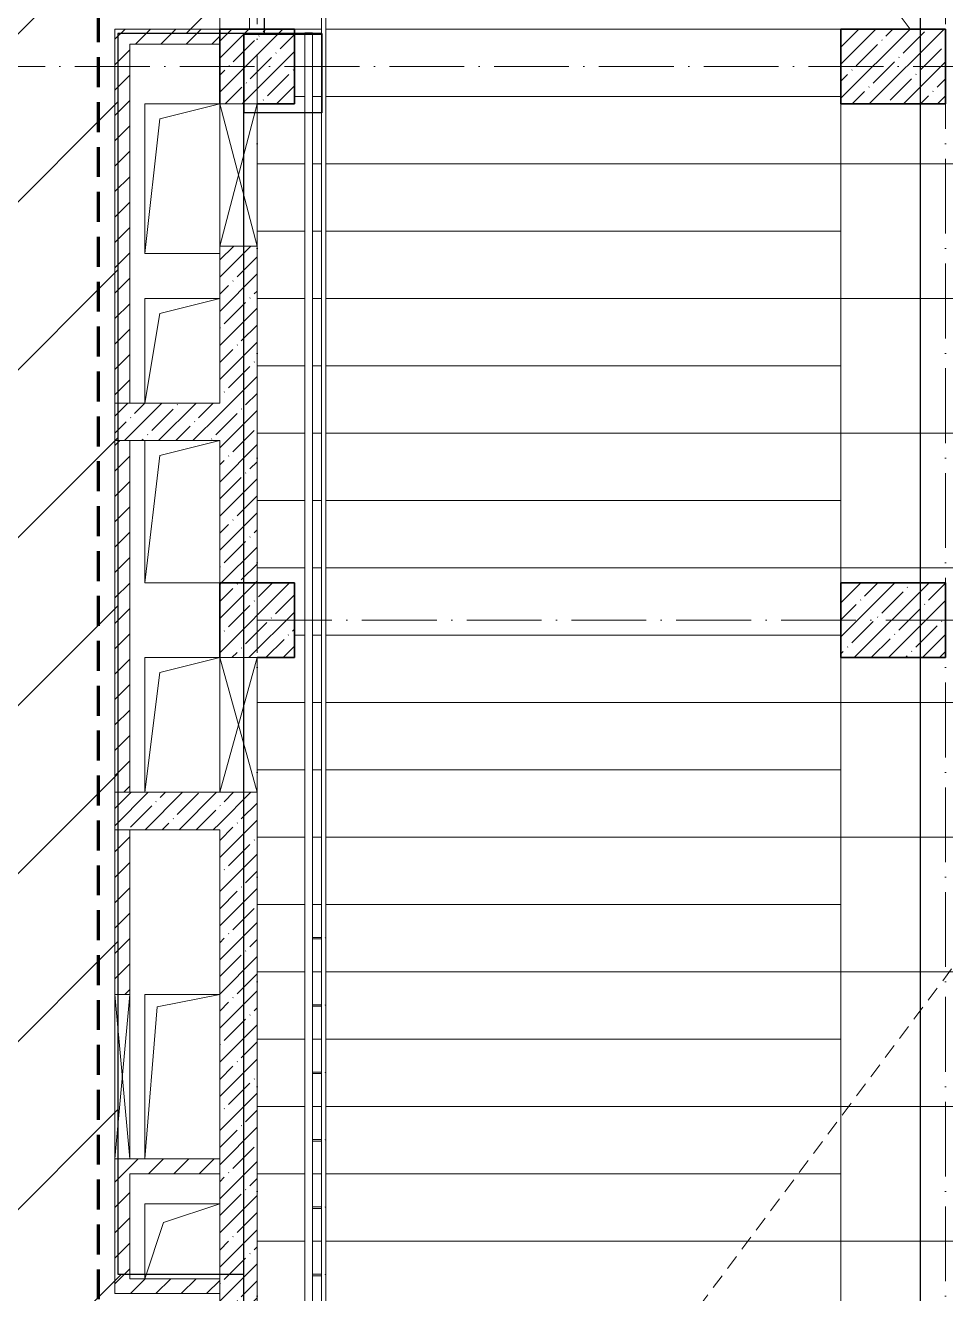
# Model space of a CAD drawing. Header units: millimetres. Extents: x -17017 to 628417, y -109036 to 199237.
# Drawn here: x 582 to 6730, y -86115 to -77640 of the extents above; entities that cross this region are included whole.
import ezdxf

# ---------------------------------------------------------------- set-up
doc = ezdxf.new("R2010")
doc.units = ezdxf.units.MM
for name, pattern in [('200_ШТРИХ_ш1п0_6_', [160, 100, -60]), ('50_200_ШТРИХ_1Т_ш5_п1_п1_', [700, 500, -100, 0, -100]), ('Штрих короткий', [300, 150, -150]), ('Штриховая _2 мм - 1 мм_', [300, 200, -100])]:
    doc.linetypes.add(name, pattern=pattern)
for name, color, linetype, lineweight in [('0-1', 7, 'Continuous', 5), ('0-2', 7, 'Continuous', 9), ('Контуры', 7, 'Continuous', 9), ('Линии подступенков', 7, 'Continuous', 9), ('Линии свеса', 7, 'Continuous', 9), ('Линии-1', 7, '200_ШТРИХ_ш1п0_6_', 9), ('Несущие колонны', 7, 'Continuous', 9), ('Несущие колонны-1', 7, 'Continuous', 35), ('Обобщенные модели', 7, 'Continuous', 9), ('Ограждение', 7, 'Continuous', 9), ('Оси-2', 7, '50_200_ШТРИХ_1Т_ш5_п1_п1_', 9), ('Перемычка-1', 7, 'Штрих короткий', 9), ('Проем-2', 7, 'Continuous', 9), ('Стены-1', 7, 'Continuous', 13), ('стяжа', 7, 'Continuous', 30), ('Штриховка разреза-1', 7, 'Continuous', 9), ('Элементы узлов', 7, 'Continuous', 9)]:
    doc.layers.add(name, color=color, linetype=linetype, lineweight=lineweight)
doc.layers.add('СТ-1_1', color=7, linetype='Штриховая _2 мм - 1 мм_', lineweight=90, true_color=0x888888)
doc.layers.get('0-2').off()
pattern_1 = [(45, (0, 0), (-114.04925, 114.04925), []), (45, (114.05, 0), (-114.04925, 114.04925), [201.612, -40.322, 3.353, -36.97])]
pattern_2 = [(45, (0, 0), (-84.8528, 84.8528), [])]

# ---------------------------------------------------------------- blocks, each defined once
blk = doc.blocks.new('ось2эт')
at = {"layer": 'Оси-2'}
for p, q in [((2129.9, -108435.9), (2129.9, -54635.1)), ((6729.9, -108435.9), (6729.9, -54635.1)), ((-12388.8, -77915.3), (18329.9, -77915.3)), ((2129.9, -81615.3), (18329.9, -81615.3))]:
    blk.add_line(p, q, dxfattribs=at)
blk = doc.blocks.new('BSC_Колонна _Прямоугольная - 500х500-V1-АИ2_02_План отделки стен 2-го этажа _Часть 2_')
at = {"layer": 'Несущие колонны'}
h = blk.add_hatch(dxfattribs=at)
h.set_pattern_fill('FP_6', color=256, style=0, pattern_type=2)
h.set_pattern_definition([(45, (-12200, -28300), (-114.04925, 114.04925), []), (45, (-12085.95, -28300), (-114.04925, 114.04925), [201.613, -40.323, 3.353, -36.97])])
h.paths.add_polyline_path([(-250, -250), (250, -250), (250, 250), (-250, 250), (-250, -85.9)], flags=0)
at = {"layer": 'Несущие колонны-1'}
for p, q in [((250, 250), (-250, 250)), ((-250, 250), (-250, -250)), ((250, -250), (250, 250)), ((0, -250), (250, -250))]:
    blk.add_line(p, q, dxfattribs=at)
blk = doc.blocks.new('BSC_Колонна _Прямоугольная - 500х700-V4-АИ2_02_План отделки стен 2-го этажа _Часть 2_')
at = {"layer": 'Несущие колонны'}
h = blk.add_hatch(dxfattribs=at)
h.set_pattern_fill('FP_9', color=256, style=0, pattern_type=2)
h.set_pattern_definition([(315, (-24600, 16450), (114.04925, 114.04925), []), (315, (-24600, 16335.95), (114.04925, 114.04925), [201.613, -40.323, 3.353, -36.97])])
h.paths.add_polyline_path([(-250, 350), (-250, -350), (250, -350), (250, 350)], flags=0)
at = {"layer": 'Несущие колонны-1'}
for p, q in [((250, 350), (-250, 350)), ((-250, 350), (-250, -350)), ((250, -350), (250, 350)), ((-250, -350), (250, -350))]:
    blk.add_line(p, q, dxfattribs=at)
blk = doc.blocks.new('BSC_Колонна _Прямоугольная - 500х700-V5-АИ2_02_План отделки стен 2-го этажа _Часть 2_')
at = {"layer": 'Несущие колонны'}
h = blk.add_hatch(dxfattribs=at)
h.set_pattern_fill('FP_10', color=256, style=0, pattern_type=2)
h.set_pattern_definition([(315, (-28300, 16450), (114.04925, 114.04925), []), (315, (-28300, 16335.95), (114.04925, 114.04925), [201.613, -40.323, 3.353, -36.97])])
h.paths.add_polyline_path([(-250, 350), (-250, -350), (250, -350), (250, 350)], flags=0)
at = {"layer": 'Несущие колонны-1'}
for p, q in [((250, 350), (-250, 350)), ((-250, 350), (-250, -350)), ((250, -350), (250, 350)), ((-250, -350), (250, -350))]:
    blk.add_line(p, q, dxfattribs=at)
blk = doc.blocks.new('AR_Отверстие прямоугольное _в плите_ - AR_Отверстие прямоугольное _в плите_-30552728-АИ2_02_План отделки стен 2-го этажа _Часть 2_')
at = {"layer": 'Обобщенные модели'}
for p, q in [((250, 500), (-250, 500)), ((-250, 500), (-250, -500)), ((-150, 400), (250, 500)), ((-250, -500), (-150, 400)), ((-250, -500), (250, -500))]:
    blk.add_line(p, q, dxfattribs=at)
blk = doc.blocks.new('AR_Отверстие прямоугольное _в плите_ - AR_Отверстие прямоугольное _в плите_-30552824-АИ2_02_План отделки стен 2-го этажа _Часть 2_')
at = {"layer": 'Обобщенные модели'}
for p, q in [((250, 350), (-250, 350)), ((-250, 350), (-250, -349.7)), ((-150, 250), (250, 350)), ((-250, -349.7), (-150, 250))]:
    blk.add_line(p, q, dxfattribs=at)
blk = doc.blocks.new('AR_Отверстие прямоугольное _в плите_ - AR_Отверстие прямоугольное _в плите_-30552826-АИ2_02_План отделки стен 2-го этажа _Часть 2_')
at = {"layer": 'Обобщенные модели'}
for p, q in [((-250, 475), (-250, -475)), ((-150, 375), (250, 475)), ((-250, -475), (-150, 375)), ((-250, -475), (250, -475))]:
    blk.add_line(p, q, dxfattribs=at)
blk = doc.blocks.new('AR_Отверстие прямоугольное _в плите_ - AR_Отверстие прямоугольное _в плите_-V220-АИ2_02_План отделки стен 2-го этажа _Часть 2_')
at = {"layer": 'Обобщенные модели'}
for p, q in [((250, 450), (-250, 450)), ((-250, 450), (-250, -450)), ((-150, 350), (250, 450)), ((-250, -450), (-150, 350))]:
    blk.add_line(p, q, dxfattribs=at)
blk = doc.blocks.new('AR_Отверстие прямоугольное _в плите_ - AR_Отверстие прямоугольное _в плите_-V231-АИ2_02_План отделки стен 2-го этажа _Часть 2_')
at = {"layer": 'Обобщенные модели'}
for p, q in [((250, 250), (-250, 250)), ((-250, 250), (-250, -250)), ((-125, 125), (250, 250)), ((-250, -250), (-125, 125))]:
    blk.add_line(p, q, dxfattribs=at)
blk = doc.blocks.new('AR_Отверстие прямоугольное _в стене__БезПР - AR_Отверстие прямоугольное _в стене__БезПР-30590122-АИ2_02_План отделки стен 2-го этажа _Часть 2_')
at = {"layer": 'Проем-2'}
blk.add_line((475, 125), (-475, 125), dxfattribs=at)
at = {"layer": 'Элементы узлов'}
for p, q in [((-475, -125), (-475, 125)), ((-475, 125), (475, 125)), ((475, 125), (-475, -125)), ((-475, 125), (475, -125)), ((475, 125), (-475, 125)), ((-475, 125), (-475, -125)), ((475, 125), (475, -125)), ((475, -125), (475, 125)), ((475, -125), (-475, -125)), ((-475, -125), (475, -125))]:
    blk.add_line(p, q, dxfattribs=at)
blk = doc.blocks.new('AR_Отверстие прямоугольное _в стене__БезПР - AR_Отверстие прямоугольное _в стене__БезПР-30590124-АИ2_02_План отделки стен 2-го этажа _Часть 2_')
at = {"layer": 'Проем-2'}
blk.add_line((450, 125), (-450, 125), dxfattribs=at)
at = {"layer": 'Элементы узлов'}
for p, q in [((-450, -125), (-450, 125)), ((-450, 125), (450, 125)), ((450, 125), (-450, -125)), ((-450, 125), (450, -125)), ((450, 125), (-450, 125)), ((-450, 125), (-450, -125)), ((450, 125), (450, -125)), ((450, -125), (450, 125)), ((450, -125), (-450, -125)), ((-450, -125), (450, -125))]:
    blk.add_line(p, q, dxfattribs=at)
blk = doc.blocks.new('AR_Отверстие прямоугольное _в плите_ - AR_Отверстие прямоугольное _в плите_-30552711-АИ2_02_План отделки стен 2-го этажа _Часть 2_')
at = {"layer": 'Обобщенные модели'}
for p, q in [((250, 550), (-250, 550)), ((-250, 550), (-250, -550)), ((-166.7, 466.7), (250, 550)), ((-250, -550), (-166.7, 466.7))]:
    blk.add_line(p, q, dxfattribs=at)
blk = doc.blocks.new('Ограждение_СКБ_Подвал1 - 145_Ограждение_СКБ_Актовый-27248847-АИ2_02_План отделки стен 2-го этажа _Часть 2_')
at = {"layer": 'Ограждение'}
for p, q in [((-200, 25), (12160, 25)), ((-200, -25), (-200, 25)), ((12160, 25), (12160, -25)), ((12160, -25), (-200, -25))]:
    blk.add_line(p, q, dxfattribs=at)
blk = doc.blocks.new('О_Кронштейн_Форма Г_Круг_ГОСТ 25903 - О_Кронштейн_Форма Г_Круг_ГОСТ 2590-2006 2-V260-АИ2_02_План отделки стен 2-го этажа _Часть 2_')
at = {"layer": 'Ограждение'}
for p, q in [((12627.5, 18430), (12570, 18430)), ((12570, 18420), (12627.5, 18420))]:
    blk.add_line(p, q, dxfattribs=at)
at = {"layer": 'Ограждение', "flags": 128}
for points in [[(12627.5, 18430), (12628.5, 18430), (12629.5, 18430)], [(12629.8, 18420), (12628.8, 18420), (12627.8, 18420), (12627.5, 18420)], [(12655, 18429.3), (12655.2, 18429.2), (12655.3, 18429.1), (12655.5, 18429), (12655.6, 18428.9), (12655.8, 18428.8), (12655.9, 18428.6), (12656.1, 18428.5), (12656.2, 18428.3), (12656.4, 18428.2), (12656.5, 18428), (12656.6, 18427.9), (12656.7, 18427.7), (12656.8, 18427.5), (12656.9, 18427.4), (12657, 18427.2), (12657.1, 18427), (12657.2, 18426.8), (12657.2, 18426.6), (12657.3, 18426.4), (12657.3, 18426.2)]]:
    blk.add_lwpolyline(points, dxfattribs=at)
blk = doc.blocks.new('О_Элемент поручня_Маршевый_Труба_ГОСТ 8732-78 - О_Элемент поручня_Маршевый_Труба_ГОСТ 8732-78-33739345-АИ2_02_План отделки стен 2-го этажа _Часть 2_')
at = {"layer": 'Ограждение'}
for p, q in [((-4.7, 30), (-12254.2, 30)), ((-12254.2, 0), (-4.7, 0))]:
    blk.add_line(p, q, dxfattribs=at)
for centre, start_param, end_param in [((-12254.2, 15), 4.712389, 6.544985), ((-12254.2, 15), 2.879793, 3.141593), ((-12254.2, 15), 3.141593, 4.712389), ((-4.7, 15), 4.712389, 6.283185), ((-4.7, 15), 3.141593, 4.712389)]:
    blk.add_ellipse(centre, major_axis=(0, 15), ratio=0.316146, start_param=start_param, end_param=end_param, dxfattribs=at)
blk = doc.blocks.new('Проем_Дверь_Прямоугольный - 5500х2800h_витражные проемы-35314110-АИ2_02_План отделки стен 2-го этажа _Часть 2_')
at = {"layer": 'Перемычка-1'}
for p, q in [((2750, 100), (-2750, 100)), ((2750, -100), (-2750, -100))]:
    blk.add_line(p, q, dxfattribs=at)
blk = doc.blocks.new('AR_Отверстие прямоугольное _в стене_ - AR_Отверстие прямоугольное _в стене__ОВ-36889588-АИ2_02_План отделки стен 2-го этажа _Часть 2_')
at = {"layer": 'Элементы узлов'}
for p, q in [((-550, -50), (-550, 50)), ((-550, 50), (550, 50)), ((550, 50), (-550, -50)), ((-550, 50), (550, -50)), ((550, 50), (-550, 50)), ((-550, 50), (-550, -50)), ((550, 50), (550, -50)), ((550, -50), (550, 50)), ((550, -50), (-550, -50)), ((-550, -50), (550, -50))]:
    blk.add_line(p, q, dxfattribs=at)
blk = doc.blocks.new('0125-Р-ОО-Ш2-АР-о_23_10_2024_rvt-1-АИ2_02_План отделки стен 2-го этажа _Часть 2_')
at = {"layer": 'Несущие колонны'}
h = blk.add_hatch(dxfattribs=at)
h.set_pattern_fill('FP_1', color=256, style=0, pattern_type=2)
h.set_pattern_definition(pattern_1)
h.paths.add_polyline_path([(12200, 24350), (12450, 24350), (12450, 24850), (11950, 24850), (11950, 24350)], flags=0)
at = {"layer": 'Штриховка разреза-1'}
h = blk.add_hatch(dxfattribs=at)
h.set_pattern_fill('FP_3', color=256, style=0, pattern_type=2)
h.set_pattern_definition(pattern_2)
h.paths.add_polyline_path([(11950, 28450), (11950, 28550), (11250, 28550), (11250, 28450), (11799.1, 28450)], flags=0)
h = blk.add_hatch(dxfattribs=at)
h.set_pattern_fill('FP_3', color=256, style=0, pattern_type=2)
h.set_pattern_definition(pattern_2)
h.paths.add_polyline_path([(11350, 26050), (11350, 28450), (11250, 28450), (11250, 26050)], flags=0)
h = blk.add_hatch(dxfattribs=at)
h.set_pattern_fill('FP_1', color=256, style=0, pattern_type=2)
h.set_pattern_definition(pattern_1)
h.paths.add_polyline_path([(12200, 24850), (12200, 27100), (11950, 27100), (11950, 24850)], flags=0)
h = blk.add_hatch(dxfattribs=at)
h.set_pattern_fill('FP_1', color=256, style=0, pattern_type=2)
h.set_pattern_definition(pattern_1)
h.paths.add_polyline_path([(11950, 25800), (11950, 26050), (11250, 26050), (11250, 25800), (11799.1, 25800)], flags=0)
h = blk.add_hatch(dxfattribs=at)
h.set_pattern_fill('FP_3', color=256, style=0, pattern_type=2)
h.set_pattern_definition(pattern_2)
h.paths.add_polyline_path([(11350, 23450), (11350, 25800), (11250, 25800), (11250, 23450)], flags=0)
h = blk.add_hatch(dxfattribs=at)
h.set_pattern_fill('FP_1', color=256, style=0, pattern_type=2)
h.set_pattern_definition(pattern_1)
h.paths.add_polyline_path([(11950, 23200), (11950, 23450), (11250, 23450), (11250, 23200), (11799.1, 23200)], flags=0)
h = blk.add_hatch(dxfattribs=at)
h.set_pattern_fill('FP_1', color=256, style=0, pattern_type=2)
h.set_pattern_definition(pattern_1)
h.paths.add_polyline_path([(11950, 19550), (12200, 19550), (12200, 23450), (11950, 23450), (11950, 19897.7)], flags=0)
h = blk.add_hatch(dxfattribs=at)
h.set_pattern_fill('FP_3', color=256, style=0, pattern_type=2)
h.set_pattern_definition(pattern_2)
h.paths.add_polyline_path([(11350, 20200), (11350, 21000), (11250, 21000), (11250, 20200)], flags=0)
h.paths.add_polyline_path([(11350, 22100), (11350, 23200), (11250, 23200), (11250, 22100), (11300, 22100)], flags=0)
h = blk.add_hatch(dxfattribs=at)
h.set_pattern_fill('FP_3', color=256, style=0, pattern_type=2)
h.set_pattern_definition(pattern_2)
h.paths.add_polyline_path([(11350, 20900), (11950, 20900), (11950, 21000), (11350, 21000)], flags=0)
h = blk.add_hatch(dxfattribs=at)
h.set_pattern_fill('FP_3', color=256, style=0, pattern_type=2)
h.set_pattern_definition(pattern_2)
h.paths.add_polyline_path([(11950, 20100), (11950, 20200), (11250, 20200), (11250, 20100), (11799.1, 20100)], flags=0)
at = {"layer": 'Контуры'}
for p, q in [((12629.8, 28550), (12450, 28550)), ((16100, 28550), (12659.8, 28550)), ((16100, 28050), (16100, 27650)), ((16100, 28050), (16100, 27650)), ((16100, 27650), (16100, 26750)), ((16100, 27200), (16100, 26750)), ((16100, 26750), (16100, 25850)), ((16100, 26300), (16100, 25850)), ((16100, 25850), (16100, 24950)), ((16100, 25400), (16100, 24950)), ((16100, 24950), (16100, 24850)), ((16100, 24350), (16100, 24050)), ((16100, 24350), (16100, 24050)), ((16100, 24050), (16100, 23150)), ((16100, 23600), (16100, 23150)), ((16100, 23150), (16100, 22250)), ((16100, 22700), (16100, 22250)), ((16100, 22250), (16100, 21350)), ((16100, 21800), (16100, 21350)), ((16100, 21350), (16100, 20450)), ((16100, 20900), (16100, 20450)), ((16100, 20450), (16100, 19550))]:
    blk.add_line(p, q, dxfattribs=at)
at = {"layer": 'Линии подступенков'}
for p, q in [((12629.8, 28550), (12450, 28550)), ((16100, 28550), (12659.8, 28550)), ((12520, 28100), (12450, 28100)), ((12629.8, 28100), (12570, 28100)), ((16100, 28100), (12659.8, 28100)), ((12520, 27650), (12200, 27650)), ((12629.8, 27650), (12570, 27650)), ((16100, 27650), (12659.8, 27650)), ((23700, 27650), (16100, 27650)), ((12520, 27200), (12200, 27200)), ((12629.8, 27200), (12570, 27200)), ((16100, 27200), (12659.8, 27200)), ((12520, 26750), (12200, 26750)), ((12629.8, 26750), (12570, 26750)), ((16100, 26750), (12659.7, 26750)), ((23700, 26750), (16100, 26750)), ((12520, 26300), (12200, 26300)), ((12629.8, 26300), (12570, 26300)), ((16100, 26300), (12659.7, 26300)), ((12520, 25850), (12200, 25850)), ((12629.8, 25850), (12570, 25850)), ((16100, 25850), (12659.7, 25850)), ((23700, 25850), (16100, 25850)), ((12520, 25400), (12200, 25400)), ((12629.8, 25400), (12570, 25400)), ((16100, 25400), (12659.7, 25400)), ((12520, 24950), (12200, 24950)), ((12629.8, 24950), (12570, 24950)), ((16100, 24950), (12659.7, 24950)), ((23700, 24950), (16100, 24950)), ((12520, 24500), (12450, 24500)), ((12629.8, 24500), (12570, 24500)), ((16100, 24500), (12659.7, 24500)), ((12520, 24050), (12200, 24050)), ((12629.8, 24050), (12570, 24050)), ((16100, 24050), (12659.7, 24050)), ((23700, 24050), (16100, 24050)), ((12520, 23600), (12200, 23600)), ((12630.2, 23600), (12570, 23600)), ((16100, 23600), (12659.6, 23600)), ((12520, 23150), (12200, 23150)), ((12630.2, 23150), (12570, 23150)), ((16100, 23150), (12659.6, 23150)), ((23700, 23150), (16100, 23150)), ((12520, 22700), (12200, 22700)), ((12630, 22700), (12570, 22700)), ((16100, 22700), (12659.6, 22700)), ((12520, 22250), (12200, 22250)), ((12630, 22250), (12570, 22250)), ((16100, 22250), (12659.6, 22250)), ((23700, 22250), (16100, 22250)), ((12520, 21800), (12200, 21800)), ((12630, 21800), (12570, 21800)), ((16100, 21800), (12659.4, 21800)), ((12520, 21350), (12200, 21350)), ((12630, 21350), (12570, 21350)), ((16100, 21350), (12659.4, 21350)), ((23700, 21350), (16100, 21350)), ((12520, 20900), (12200, 20900)), ((12629.9, 20900), (12570, 20900)), ((16100, 20900), (12659.8, 20900)), ((12520, 20450), (12200, 20450)), ((12629.9, 20450), (12570, 20450)), ((16100, 20450), (12659.8, 20450)), ((23700, 20450), (16100, 20450))]:
    blk.add_line(p, q, dxfattribs=at)
at = {"layer": 'Линии свеса'}
for p, q in [((12520, 28100), (12450, 28100)), ((12629.8, 28100), (12570, 28100)), ((16100, 28100), (12659.8, 28100)), ((12520, 27650), (12200, 27650)), ((12629.8, 27650), (12570, 27650)), ((16100, 27650), (12659.8, 27650)), ((23700, 27650), (16100, 27650)), ((12520, 27200), (12200, 27200)), ((12629.8, 27200), (12570, 27200)), ((16100, 27200), (12659.8, 27200)), ((12520, 26750), (12200, 26750)), ((12629.8, 26750), (12570, 26750)), ((16100, 26750), (12659.7, 26750)), ((23700, 26750), (16100, 26750)), ((12520, 26300), (12200, 26300)), ((12629.8, 26300), (12570, 26300)), ((16100, 26300), (12659.7, 26300)), ((12520, 25850), (12200, 25850)), ((12629.8, 25850), (12570, 25850)), ((16100, 25850), (12659.7, 25850)), ((23700, 25850), (16100, 25850)), ((12520, 25400), (12200, 25400)), ((12629.8, 25400), (12570, 25400)), ((16100, 25400), (12659.7, 25400)), ((12520, 24950), (12200, 24950)), ((12629.8, 24950), (12570, 24950)), ((16100, 24950), (12659.7, 24950)), ((23700, 24950), (16100, 24950)), ((12520, 24500), (12450, 24500)), ((12629.8, 24500), (12570, 24500)), ((16100, 24500), (12659.7, 24500)), ((12520, 24050), (12200, 24050)), ((12629.8, 24050), (12570, 24050)), ((16100, 24050), (12659.7, 24050)), ((23700, 24050), (16100, 24050)), ((12520, 23600), (12200, 23600)), ((12630.2, 23600), (12570, 23600)), ((16100, 23600), (12659.6, 23600)), ((12520, 23150), (12200, 23150)), ((12630.2, 23150), (12570, 23150)), ((16100, 23150), (12659.6, 23150)), ((23700, 23150), (16100, 23150)), ((12520, 22700), (12200, 22700)), ((12630, 22700), (12570, 22700)), ((16100, 22700), (12659.6, 22700)), ((12520, 22250), (12200, 22250)), ((12630, 22250), (12570, 22250)), ((16100, 22250), (12659.6, 22250)), ((23700, 22250), (16100, 22250)), ((12520, 21800), (12200, 21800)), ((12630, 21800), (12570, 21800)), ((16100, 21800), (12659.4, 21800)), ((12520, 21350), (12200, 21350)), ((12630, 21350), (12570, 21350)), ((16100, 21350), (12659.4, 21350)), ((23700, 21350), (16100, 21350)), ((12520, 20900), (12200, 20900)), ((12629.9, 20900), (12570, 20900)), ((16100, 20900), (12659.8, 20900)), ((12520, 20450), (12200, 20450)), ((12629.9, 20450), (12570, 20450)), ((16100, 20450), (12659.8, 20450)), ((23700, 20450), (16100, 20450))]:
    blk.add_line(p, q, dxfattribs=at)
at = {"layer": 'Линии-1'}
for p, q in [((16563.3, 28550), (12450, 34050)), ((12659.8, 16680.5), (25650, 34050))]:
    blk.add_line(p, q, dxfattribs=at)
at = {"layer": 'Несущие колонны-1'}
for p, q in [((12450, 24850), (11950, 24850)), ((11950, 24850), (11950, 24350)), ((12450, 24350), (12450, 24850)), ((12200, 24350), (12450, 24350))]:
    blk.add_line(p, q, dxfattribs=at)
at = {"layer": 'Стены-1'}
for p, q in [((11950, 28550), (11250, 28550)), ((11250, 28550), (11250, 28450)), ((11250, 28450), (11250, 26050)), ((11350, 28450), (11950, 28450)), ((11350, 26050), (11350, 28450)), ((11950, 27100), (11950, 26050)), ((12200, 24850), (12200, 27100)), ((11950, 26050), (11250, 26050)), ((11250, 26050), (11250, 25800)), ((11250, 26050), (11350, 26050)), ((11250, 25800), (11950, 25800)), ((11350, 25800), (11250, 25800)), ((11250, 25800), (11250, 23450)), ((11350, 23450), (11350, 25800)), ((11950, 25800), (11950, 24850)), ((11950, 24850), (12200, 24850)), ((11950, 23450), (11250, 23450)), ((11250, 23450), (11250, 23200)), ((11250, 23450), (11350, 23450)), ((12200, 19550), (12200, 23450)), ((11350, 23200), (11250, 23200)), ((11250, 23200), (11250, 22100)), ((11250, 23200), (11950, 23200)), ((11350, 22100), (11350, 23200)), ((11950, 23200), (11950, 19550)), ((11250, 21000), (11250, 20200)), ((11950, 21000), (11350, 21000)), ((11950, 20900), (11950, 21000)), ((11350, 20900), (11950, 20900)), ((11350, 20200), (11350, 20900)), ((11250, 20200), (11250, 20100)), ((11950, 20200), (11350, 20200)), ((11950, 20100), (11950, 20200)), ((11250, 20100), (11950, 20100))]:
    blk.add_line(p, q, dxfattribs=at)
at = {"layer": '0-2'}
for name, p, rotation in [('Проем_Дверь_Прямоугольный - 5500х2800h_витражные проемы-35314110-АИ2_02_План отделки стен 2-го этажа _Часть 2_', (12050, 31300), 89.9999999999999), ('О_Элемент поручня_Маршевый_Труба_ГОСТ 8732-78 - О_Элемент поручня_Маршевый_Труба_ГОСТ 8732-78-33739345-АИ2_02_План отделки стен 2-го этажа _Часть 2_', (12659.8, 28643.9), 89.9999999999999), ('Ограждение_СКБ_Подвал1 - 145_Ограждение_СКБ_Актовый-27248847-АИ2_02_План отделки стен 2-го этажа _Часть 2_', (12545, 28325), 269.9999999999989), ('BSC_Колонна _Прямоугольная - 500х700-V5-АИ2_02_План отделки стен 2-го этажа _Часть 2_', (16450, 28300), 89.9999999999999), ('AR_Отверстие прямоугольное _в стене__БезПР - AR_Отверстие прямоугольное _в стене__БезПР-30590122-АИ2_02_План отделки стен 2-го этажа _Часть 2_', (12075, 27575), 269.9999999999999), ('BSC_Колонна _Прямоугольная - 500х700-V4-АИ2_02_План отделки стен 2-го этажа _Часть 2_', (16450, 24600), 89.9999999999999), ('AR_Отверстие прямоугольное _в стене__БезПР - AR_Отверстие прямоугольное _в стене__БезПР-30590124-АИ2_02_План отделки стен 2-го этажа _Часть 2_', (12075, 23900), 269.9999999999999), ('AR_Отверстие прямоугольное _в стене_ - AR_Отверстие прямоугольное _в стене__ОВ-36889588-АИ2_02_План отделки стен 2-го этажа _Часть 2_', (11300, 21550), 89.99999999999991)]:
    blk.add_blockref(name, p, dxfattribs=dict(at, rotation=rotation))
for name, p in [('BSC_Колонна _Прямоугольная - 500х500-V1-АИ2_02_План отделки стен 2-го этажа _Часть 2_', (12200, 28300)), ('AR_Отверстие прямоугольное _в плите_ - AR_Отверстие прямоугольное _в плите_-30552728-АИ2_02_План отделки стен 2-го этажа _Часть 2_', (11700, 27550)), ('AR_Отверстие прямоугольное _в плите_ - AR_Отверстие прямоугольное _в плите_-30552824-АИ2_02_План отделки стен 2-го этажа _Часть 2_', (11700, 26399.7)), ('AR_Отверстие прямоугольное _в плите_ - AR_Отверстие прямоугольное _в плите_-30552826-АИ2_02_План отделки стен 2-го этажа _Часть 2_', (11700, 25325)), ('AR_Отверстие прямоугольное _в плите_ - AR_Отверстие прямоугольное _в плите_-V220-АИ2_02_План отделки стен 2-го этажа _Часть 2_', (11700, 23900)), ('О_Кронштейн_Форма Г_Круг_ГОСТ 25903 - О_Кронштейн_Форма Г_Круг_ГОСТ 2590-2006 2-V260-АИ2_02_План отделки стен 2-го этажа _Часть 2_', (0, 4050)), ('AR_Отверстие прямоугольное _в плите_ - AR_Отверстие прямоугольное _в плите_-30552711-АИ2_02_План отделки стен 2-го этажа _Часть 2_', (11700, 21550)), ('О_Кронштейн_Форма Г_Круг_ГОСТ 25903 - О_Кронштейн_Форма Г_Круг_ГОСТ 2590-2006 2-V260-АИ2_02_План отделки стен 2-го этажа _Часть 2_', (0, 3600)), ('О_Кронштейн_Форма Г_Круг_ГОСТ 25903 - О_Кронштейн_Форма Г_Круг_ГОСТ 2590-2006 2-V260-АИ2_02_План отделки стен 2-го этажа _Часть 2_', (0, 3150)), ('О_Кронштейн_Форма Г_Круг_ГОСТ 25903 - О_Кронштейн_Форма Г_Круг_ГОСТ 2590-2006 2-V260-АИ2_02_План отделки стен 2-го этажа _Часть 2_', (0, 2700)), ('AR_Отверстие прямоугольное _в плите_ - AR_Отверстие прямоугольное _в плите_-V231-АИ2_02_План отделки стен 2-го этажа _Часть 2_', (11700, 20450)), ('О_Кронштейн_Форма Г_Круг_ГОСТ 25903 - О_Кронштейн_Форма Г_Круг_ГОСТ 2590-2006 2-V260-АИ2_02_План отделки стен 2-го этажа _Часть 2_', (0, 2250)), ('О_Кронштейн_Форма Г_Круг_ГОСТ 25903 - О_Кронштейн_Форма Г_Круг_ГОСТ 2590-2006 2-V260-АИ2_02_План отделки стен 2-го этажа _Часть 2_', (0, 1800))]:
    blk.add_blockref(name, p, dxfattribs=at)
blk = doc.blocks.new('2ч2эт')
at = {"layer": 'СТ-1_1'}
blk.add_line((1067.9, -77553.3), (1067.9, -86227.3), dxfattribs=at)
at = {"layer": 'Стены-1'}
for p, q in [((1879.9, -86115.3), (1179.9, -86115.3)), ((1879.9, -86665.3), (1879.9, -86115.3))]:
    blk.add_line(p, q, dxfattribs=at)
at = {"layer": 'стяжа'}
for points in [[(6562, -89400.5), (6562, -71285.3)], [(2178.2, -72220.3), (2178.2, -77695.3)], [(2042, -77695.3), (2042, -78225.3)], [(2562, -77695.3), (2042, -77695.3)], [(2562, -77700.3), (2562, -78225.3), (2042, -78225.3), (2042, -77700.3)], [(2562, -77700.3), (2042, -77700.3)], [(2562, -77695.3), (2562, -78225.3)], [(2042, -87175.4), (2042, -85985.4)]]:
    blk.add_lwpolyline(points, dxfattribs=at)
blk.add_lwpolyline([(1200.5, -85985.4), (2042, -85985.4), (2042, -77695.3), (1200.5, -77695.3)], close=True, dxfattribs=at)
at = {"layer": '0-1'}
blk.add_blockref('0125-Р-ОО-Ш2-АР-о_23_10_2024_rvt-1-АИ2_02_План отделки стен 2-го этажа _Часть 2_', (-10070.1, -106215.3), dxfattribs=at)

msp = doc.modelspace()

# ---------------------------------------------------------------- hatches: boundary and pattern name
at = {"layer": 'стяжа'}
h = msp.add_hatch(dxfattribs=at)
h.set_pattern_fill('ANSI31', color=5, scale=250)
h.set_pattern_definition([(45, (4472.5, -59163.1), (-561.266, 561.266), [])])
h.paths.add_polyline_path([(13742, -89400.5), (12812, -89400.5), (6162, -89400.5), (6162, -89950.4), (12812, -89960.5), (12812, -94460.5), (13012, -94460.5), (13012, -94955.3), (15112, -94955.3), (15112, -94443.1), (15322, -94443.1), (15322, -94230.5), (15762, -94230.5), (15762, -90460.5), (15322, -90460.5), (15322, -89960.5), (13742, -89960.5)])
h.paths.add_polyline_path([(15592, -66215.3), (15192, -66215.3), (15192, -65695.3), (15592, -65695.3), (15592, -63285.3), (15464.5, -63285.3), (15464.5, -62800.4), (15592, -62800.4), (15592, -60875.3), (15362, -60875.3), (15362, -60625.3), (12222, -60625.3), (12222, -61275.3), (9132, -61275.3), (9132, -60575.3), (8692, -60575.3), (8692, -60325.3), (9912, -60325.3), (9912, -58904.6), (9862, -58904.6), (9862, -58299.1), (9912, -58299.1), (9912, -56925.3), (6812, -56925.3), (6812, -57175.3), (6312, -57175.3), (6062, -57175.3), (6062, -56925.3), (2562, -56925.3), (2562, -57345.3), (2042, -57345.3), (2042, -56925.3), (-2138, -56925.3), (-2138, -58005.3), (-2388, -58005.3), (-2388, -57961), (-2788, -57961), (-2788, -56925.3), (-9668, -56925.3), (-9668, -57165.3), (-9778, -57165.3), (-9778, -57376.1), (-9888, -57376.1), (-9888, -60155.3), (-9638, -60155.3), (-9638, -60655.3), (-9888, -60655.3), (-9888, -62707.2), (-9738, -62707.2), (-9738, -63240.1), (-9888, -63240.1), (-9888, -65675.3), (-9598, -65675.3), (-9598, -65925.3), (-2888, -65925.3), (-2888, -63325.3), (-2388, -63325.3), (-2388, -61148.8), (-2758, -61148.8), (-2758, -59948.8), (-2388, -59948.8), (-2388, -59705.3), (-2138, -59705.3), (-2138, -72625.3), (-2388, -72625.3), (-2388, -72225.3), (-2788, -72225.3), (-2788, -70635.3), (-2388, -70635.3), (-2388, -69135.3), (-2788, -69135.3), (-2928.7, -69135.3), (-2928.7, -66175.1), (-9833, -66175.1), (-9833, -66315.1), (-9973, -66315.1), (-9973, -68675.1), (-9723, -68675.1), (-9723, -69175.1), (-9833, -69175.1), (-9833, -69315.1), (-9973, -69315.1), (-9973, -71540.3), (-9833, -71540.3), (-9833, -71675.1), (-9723, -71675.1), (-9723, -72175.1), (-9973, -72175.1), (-9973, -77655.1), (-9723, -77655.1), (-9723, -78155.1), (-9738, -78155.1), (-9738, -78390.1), (-9973, -78390.1), (-9973, -80457.8), (-9755.8, -80457.8), (-9755.8, -80675.1), (-9723, -80675.1), (-9723, -81175.1), (-9787.7, -81175.1), (-9787.7, -81360.3), (-9973, -81360.3), (-9973, -86532.6), (-9750.6, -86532.6), (-9750.6, -86755.1), (-9723, -86755.1), (-9723, -87255.1), (-9838.3, -87255.1), (-9838.3, -87389.8), (-9973, -87389.8), (-9973, -89355.1), (-9686, -89355.1), (-9686, -89495.1), (-9973, -89495.1), (-9973, -89703.9), (-9853.5, -89703.9), (-9853.5, -89945.4), (-9723, -89945.4), (-9723, -90445.4), (-9973, -90445.4), (-9973, -94375.1), (-9723, -94375.1), (-9723, -94625.1), (-7673, -94625.1), (-7673, -94145.1), (-3003, -94145.1), (-3003, -92615.1), (-2388, -92615.1), (-2388, -91955.4), (-2138, -91955.4), (-2138, -94925.3), (2042, -94925.3), (2042, -94365.3), (2562, -94365.3), (2562, -94625.3), (5572, -94625.3), (5572, -94285.3), (6162, -94285.3), (6162, -92315.3), (6162, -91180.3), (6162, -89960.6), (6154.9, -89960.6), (2562, -89950.4), (2562, -90475.4), (2042, -90475.4), (2042, -89950.4), (2042, -89945.4), (2201, -89945.4), (2201, -87175.4), (2042, -87175.4), (2042, -85985.4), (1200.5, -85985.4), (1200.5, -77695.3), (2042, -77695.3), (2178.2, -77695.3), (2178.2, -72220.3), (2042, -72220.3), (2042, -71695.3), (2042, -71690.3), (2562, -71690.3), (2562, -71882.4), (5852, -71882.4), (5852, -71690.3), (5852, -71421.7), (6562, -71421.7), (6562, -71285.3), (7012, -71285.3), (7012, -71695.3), (15592, -71695.3)])
h.paths.add_polyline_path([(7012, -69615.3), (6562, -69615.3), (6562, -69446.8), (6102, -69446.8), (6102, -63155.3), (6562, -63155.3), (6562, -58775.3), (6812, -58775.3), (6812, -60325.3), (7112, -60325.3), (7112, -60575.3), (7112, -60825.3), (7112, -62175.3), (6812, -62175.3), (6812, -63055.3), (7012, -63055.3)], flags=16)
h.paths.add_polyline_path([(2562, -66200.3), (2042, -66200.3), (2042, -65675.3), (2042, -65670.3), (2562, -65670.3)], flags=16)
h.paths.add_polyline_path([(-2138, -74325.3), (-2138, -84740.1), (-2388, -84740.1), (-2388, -84500.1), (-2798, -84500.1), (-2798, -84000.1), (-2388, -84000.1), (-2388, -82235.1), (-2968, -82235.1), (-2968, -80395.1), (-2388, -80395.1), (-2388, -78605.3), (-2918, -78605.3), (-2918, -74465.3), (-2388, -74465.3), (-2388, -74325.3)], flags=16)
h.paths.add_polyline_path([(2562, -60695.3), (2042, -60695.3), (2042, -60170.3), (2562, -60170.3)], flags=16)
h.paths.add_polyline_path([(-2138, -86440.1), (-2138, -86640.1), (-2138, -90775.4), (-2388, -90775.4), (-2388, -90475.4), (-2658, -90475.4), (-2758, -90475.4), (-2758, -89495.1), (-8616, -89495.1), (-8616, -89355.1), (-3003, -89355.1), (-3003, -87055.1), (-2703, -87055.1), (-2703, -86640.1), (-2388, -86640.1), (-2388, -86440.1)], flags=16)
h.paths.add_polyline_path([(-2138, -89950.4), (-2658, -89950.4), (-2658, -89945.4), (-2138, -89945.4)], flags=0)

# ---------------------------------------------------------------- block references
for name in ['ось2эт', '2ч2эт']:
    msp.add_blockref(name, (0, 0), dxfattribs=at)

doc.saveas('drawing.dxf')
